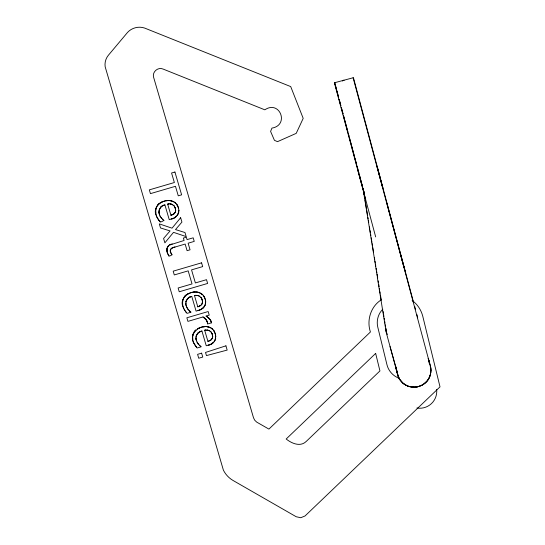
<?xml version="1.0" encoding="UTF-8"?>
<svg xmlns="http://www.w3.org/2000/svg" width="545" height="545" viewBox="0 0 545 545"><rect width="100%" height="100%" fill="white"/><g stroke="black" fill="none" stroke-linecap="round" stroke-linejoin="round"><path stroke-width="0.82" d="M404.22 384.123L407.715 386.003A19.552 19.443 8.6 0 0 409.704 386.637L415.651 387.107A19.695 19.695 0 0 0 417.715 386.766L422.055 385.124A19.681 19.674 -38 0 0 423.833 384.021L427.198 380.819A19.47 19.279 -46.7 0 0 428.418 379.122C430.809 375.192 431.558 370.293 430.359 365.838A4.782 2.126 -14.9 0 1 430.257 366.662A4.851 2.2 -14.9 0 0 430.359 365.838L430.822 368.291M430.918 370.9L430.863 368.938M178.835 210.697C178.958 208.456 178.522 214.171 178.726 212.059M205.669 302.182C205.799 299.941 205.363 305.656 205.567 303.545M214.737 332.164L213.906 330.713L215.554 334.596L215.582 338.82L215.725 338.166M156.381 215.65C150.945 205.99 167.124 195.015 175.872 203.367L174.632 202.331M183.222 307.135C177.779 297.475 193.966 286.5 202.713 294.852L201.473 293.816M193.38 341.756C192.187 339.923 192.038 332.212 195.921 329.923L194.715 331.128M167.288 252.553C166.893 252.049 166.164 246.64 168.834 245.604L168.071 246.326M175.667 210.465C175.81 208.96 175.374 212.693 175.565 211.351M202.508 301.95C202.651 300.445 202.215 304.178 202.399 302.836M212.666 336.572C212.809 335.066 212.373 338.799 212.557 337.457M159.494 214.655C157.668 212.366 159.937 205.329 164.917 204.913L169.243 219.655L173.085 218.422L172.179 218.77M170.292 250.455L170.299 250.829L170.387 249.787M430.461 374.197L430.605 373.543M155.707 209.553L156.095 207.917M182.548 301.038L182.936 299.403M192.705 335.659L193.094 334.024M166.879 248.97L167.104 248.023M159.038 210.527L159.317 209.45M186.158 300.935L185.879 302.012C186.322 299.055 189.026 297.107 191.758 296.391L196.084 311.141L199.926 309.907L199.02 310.248M196.316 335.55L196.036 336.633L196.793 334.541L198.291 332.804L197.447 333.622M178.12 213.967C179.176 212.114 176.233 217.053 177.411 215.159M204.961 305.452C206.017 303.599 203.074 308.538 204.252 306.644M215.118 340.073C216.174 338.22 213.231 343.159 214.41 341.265M175.102 212.53C175.837 211.426 173.903 214.205 174.638 213.19M201.943 304.015C202.672 302.911 200.744 305.691 201.48 304.675M212.1 338.636C212.829 337.532 210.901 340.312 211.637 339.29M170.803 248.983L171.566 248.322L171.28 248.534M382.781 309.274C378.107 313.791 376.261 320.835 377.774 327.116L386.991 364.843C388.428 370.661 392.7 375.628 398.245 377.917M157.716 205.022L158.922 203.816M184.557 296.507L185.763 295.301M160.455 207.516L161.293 206.698M187.296 299.001L188.134 298.183M175.94 216.74L176.485 216.242L173.91 218.048L174.659 217.639M202.774 308.225L203.326 307.727L200.751 309.533L201.5 309.124M212.931 342.846L213.483 342.349L210.908 344.154L211.658 343.745M173.732 214.022C174.877 213.279 171.614 215.323 172.956 214.512M200.574 305.507C201.718 304.764 198.455 306.808 199.797 305.997M210.731 340.128C211.876 339.385 208.612 341.429 209.954 340.618M381.296 299.818C370.743 306.413 366.465 320.371 370.423 331.994L268.917 429.099L256.681 422.096L254.713 420.209L253.507 417.77L153.533 77.015C152.191 71.776 158.084 66.81 163.023 69.031L264.822 109.817C279.776 99.694 289.668 125.139 271.941 128.109L270.592 131.413L274.435 140.317L277.507 141.659L296.214 133.368L303.197 118.374L290.71 86.587L144.691 28.081C138.75 26.01 131.842 27.741 127.585 32.373L108.339 55.311C105.73 58.465 104.551 62.702 105.158 66.749L223.389 470.144C225.507 474.429 228.88 478.047 233.008 480.452L296.214 516.742L300.745 517.723L305.03 515.972L440.013 386.855L422.736 316.134C421.115 309.935 417.45 304.178 412.129 300.533M364.332 194.728L363.352 190.668L377.433 277.194M160.394 202.781L162.117 201.909M172.186 247.975C171.123 248.411 174.237 247.192 172.901 247.703M187.228 294.266L188.958 293.387M199.116 328.008L197.385 328.88L201.098 327.307L205.049 326.618L203.128 326.83M162.321 205.996L163.527 205.397M189.163 297.481L190.369 296.882M200.526 331.503L199.32 332.103L201.916 331.013L206.242 345.762L210.084 344.529L209.178 344.869M170.946 244.412L169.795 244.964L184.094 240.481L183.386 238.063L186.356 237.198L187.064 239.609L193.182 237.818L194.238 241.401L188.114 243.199L190.055 249.801L187.085 250.673L185.15 244.071L173.835 247.396L174.393 247.226M164.917 204.913C158.227 205.349 158.302 214.737 160.53 216.835M171.512 215.159L172.029 214.955L170.953 215.357L167.656 204.109L168.725 203.946L168.201 204.007M191.758 296.391C186.642 296.582 184.735 304.294 186.335 306.14M198.353 306.644L198.871 306.44L197.794 306.842L194.497 295.594L197.937 295.581L197.488 295.485M201.916 331.013C196.799 331.203 194.892 338.908 196.493 340.761M208.51 341.265L209.028 341.061L207.952 341.463L204.654 330.209L205.724 330.045L205.199 330.113M172.295 243.942C166.15 244.174 166.32 252.573 168.092 254.467M170.953 215.357L173.957 213.851L175.238 212.284L175.667 210.145L174.965 207.318L175.17 207.822M197.794 306.842L200.798 305.336L202.079 303.769L202.508 301.63L201.807 298.803L202.011 299.307M207.952 341.463L210.956 339.951L212.237 338.384L212.666 336.251L211.964 333.424L212.168 333.928M171.198 219.083C177.963 218.123 181.09 209.886 176.907 204.607L177.738 206.058M198.039 310.568C204.804 309.601 207.931 301.365 203.748 296.092L204.579 297.543M208.197 345.189C219.165 343.82 217.264 327.061 206.868 326.68L208.578 327.007M175.006 247.048C171.58 246.953 169.141 250.789 170.674 252.512M159.971 221.665L160.155 221.897C162.117 222.169 163.943 219.928 164.004 220.541M168.712 255.619L168.494 255.244L168.936 255.993C170.428 256.354 172.2 254.236 172.097 254.842M203.66 317.326L204.239 317.735L203.033 316.945L187.923 321.38L186.867 317.79L208.17 311.542L209.219 315.133L206.044 316.059L207.713 317.183L206.044 316.059M210.867 320.841L210.615 320.303L211.365 322.872L207.638 323.962L207.563 323.417L207.584 323.778M386.807 202.951L403.913 267.084M167.656 204.109C169.059 203.142 173.072 204.777 172.84 204.852M194.497 295.594C195.873 294.62 200.015 296.344 199.674 296.337M204.654 330.209L208.095 330.202L207.645 330.107M195.042 295.492L195.566 295.431M166.13 200.724L168.051 200.519M192.971 292.209L194.892 292.004M169.72 203.905C169.549 202.958 175.286 206.153 174.489 206.439M196.077 295.397L196.561 295.39M206.719 330.011C205.54 329.487 210.97 331.142 209.832 330.958M169.87 200.574L171.58 200.901M196.711 292.059L198.421 292.386M170.646 204L171.096 204.096M171.546 204.232L171.982 204.402M198.823 295.887C197.978 294.961 202.331 298.571 201.33 297.924M208.98 330.508C208.136 329.582 212.489 333.193 211.487 332.545M203.033 316.945L206.446 320.133L206.099 319.615M206.93 316.631L210.309 319.779L209.934 319.261M190.641 311.883L190.907 312.231L186.996 313.382L185.436 311.359L185.668 311.672M200.798 346.504L201.064 346.852L197.154 348.003L195.594 345.973L195.825 346.293M190.845 312.026L189.251 310.664L189.51 310.916M201.003 346.647L199.409 345.285L199.668 345.537M163.807 220.405L162.41 219.179L162.669 219.431M211.63 328.431L212.87 329.473C202.774 320.412 187.085 333.806 194.17 343.684M163.146 219.873L161.034 217.605L161.3 217.952M189.987 311.359L187.875 309.09L188.141 309.437M200.144 345.98L198.033 343.704L198.298 344.059M397.632 374.749A4.592 2.051 -13.6 0 0 398.082 375.253A4.851 2.2 -14.9 0 1 397.571 374.626L399.608 379.3L403.123 383.305A16.895 16.725 15.2 0 0 411.741 386.998A16.97 16.97 -14.8 0 0 425.386 382.781M209.008 318.246L208.408 317.721L210.186 319.602L211.119 321.598M402.592 382.828L399.621 379.286L397.748 375.205M205.261 318.627C204.314 317.258 207.734 321.932 207.25 322.041M173.91 205.731C173.603 204.586 176.239 210.227 175.497 208.933M200.751 297.216C200.444 296.071 203.081 301.712 202.338 300.418M210.908 331.83C210.602 330.692 213.238 336.326 212.496 335.039M161.858 218.606C162.376 219.553 159.269 214.914 160.06 215.997M188.699 310.091C189.197 311.025 186.179 306.508 186.901 307.482M198.857 344.713C199.354 345.646 196.336 341.122 197.058 342.097M160.155 221.897L158.595 219.873L158.827 220.187M159.481 221.038L157.56 218.266L157.778 218.634M186.397 312.619L184.401 309.751L184.619 310.112M196.554 347.24L194.558 344.372L194.776 344.733M171.982 254.699L170.96 253.173L171.13 253.486M171.518 254.065L170.347 251.245L170.435 251.688M158.186 219.281C158.588 220.098 156.333 216.031 156.851 216.91M185.028 310.766C185.423 311.583 183.174 307.516 183.685 308.388M195.185 345.387C195.601 346.218 193.284 342.042 193.843 343.009M187.371 308.32C187.528 308.743 185.273 304.382 185.791 303.163L185.893 304.382M197.528 342.941C197.678 343.364 195.43 338.997 195.948 337.784L196.05 339.004M168.936 255.993L167.56 253.302L167.724 253.684M157.171 217.578C155.039 214.437 154.671 204.709 160.939 202.468C165.442 200.206 171.396 199.504 175.483 202.999C177.118 203.34 178.992 210.138 178.562 208.49M184.012 309.063C181.88 305.915 181.512 296.194 187.78 293.953C192.283 291.691 198.23 290.989 202.324 294.484C203.959 294.825 205.833 301.623 205.397 299.975M397.148 371.656L390.043 346.566M396.596 370.518L395.786 366.771L396.447 370.402M206.984 321.23L206.739 320.671L207.509 323.056M386.494 332.327L387.331 334.562M397.012 371.792L396.324 369.939A16.977 16.977 0 0 0 396.937 371.779M400.677 254.631L405.419 272.023M364.169 194.517L363.535 190.627L363.781 191.581A9.701 6.847 -9.5 0 1 363.685 191.302L363.535 190.627L363.781 191.581A9.681 6.84 -9.4 0 1 363.57 190.825M363.413 190.73L363.808 192.133M363.236 190.089L357.758 169.877M363.352 190.682L363.386 190.873A9.674 6.826 -8.9 0 0 363.61 191.629L364.251 194M376.493 164.856L382.883 188.25L377.705 168.46M413.526 302.284L353.433 77.683L334.371 82.792L375.669 236.918M414.684 306.263L415.501 309.649M416.884 314.485L417.695 317.83M353.112 77.772L430.305 365.858A16.977 16.977 0 0 1 419.459 386.289A16.977 16.977 0 0 1 398.306 376.936L386.351 332.906M336.456 89.264L334.698 82.704L338.615 97.507M336.892 90.906L338.649 97.46M340.843 105.662L339.092 99.101L340.816 105.723M341.286 107.297L343.043 113.857M343.479 115.499L347.873 131.89M348.316 133.532L348.977 135.991M349.413 137.633L350.074 140.092M350.51 141.734L351.171 144.193M351.607 145.828L352.268 148.288M352.71 149.93L354.468 156.49M354.904 158.125L356.662 164.685M357.104 166.327L358.862 172.881M359.298 174.523L362.595 186.819M363.031 188.461L363.692 190.92M341.252 107.365L343.016 113.939M343.459 115.588L351.164 144.343M351.6 145.985L357.765 168.998M357.99 169.815L358.971 173.48M359.162 174.196L359.925 177.057M364.646 195.73L365.661 199.518M396.712 370.695L398.872 378.748M429.242 361.614L429.119 361.158L429.31 363.679M429.358 362.078L430.23 365.361M360.102 177.738L360.463 179.094M360.824 180.456L362.207 185.688M396.569 370.859L397.441 374.143M362.391 186.39L363.018 188.781M207.427 322.688L207.577 323.601M363.515 190.702L363.876 192.113M211.249 322.095L211.365 322.872M363.386 190.873L363.406 190.968A9.701 6.84 -8.9 0 0 363.61 191.629M215.554 334.596L215.704 335.352M429.446 363.099L429.119 361.151L429.222 362.418M385.853 329.132L386.187 331.06M386.214 331.278L386.391 332.348A23.088 19.688 -14.5 0 0 386.684 333.308M386.078 330.447L385.833 328.955M364.632 197.345L364.864 198.762M365.095 200.185L365.443 202.324M365.675 203.755L366.492 208.796M366.731 210.234L367.548 215.309M367.902 217.482L368.141 218.94M368.372 220.391L368.727 222.564M369.435 226.918L369.782 229.098M370.021 230.549L370.375 232.729M370.607 234.18L370.845 235.631M371.2 237.811L371.431 239.262M371.67 240.72L371.901 242.171M372.14 243.629L372.494 245.809M372.726 247.267L373.55 252.355M374.374 257.451L374.728 259.638M374.967 261.096L375.205 262.547M375.437 264.005L375.791 266.192M376.145 268.378L376.377 269.836M376.615 271.287L376.854 272.745M377.086 274.203L377.44 276.39M377.644 277.637L377.726 278.154M378.169 280.9L378.434 282.555M378.707 284.211L379.109 286.697M379.375 288.353L379.64 290.008M379.913 291.664L380.178 293.319M380.444 294.974L381.248 299.948M383.121 311.542L383.394 313.198M383.66 314.853L383.925 316.509M384.191 318.164L384.463 319.82M384.729 321.475L384.995 323.13M385.267 324.793L385.533 326.448M386.235 331.353L386.391 332.348A24.198 20.615 -13.1 0 0 386.671 333.261M377.501 278.481L386.221 332.396M192.596 337.409L192.766 339.276M182.439 302.788L182.609 304.655M155.597 211.303L155.775 213.17M166.811 249.978L166.913 251.054M158.949 211.678L159.051 212.897M215.793 336.088L215.827 336.803M385.901 328.151L385.935 328.928M430.591 374.224A16.827 16.793 -39.1 0 1 425.502 382.897M430.829 371.561A16.452 15.567 -62.7 0 1 430.557 373.529M397.455 372.957A16.977 16.977 0 0 1 397.182 372.371M428.104 358.365A16.977 16.977 0 0 1 429.596 363.692M342.403 80.885A4.851 4.851 0 0 1 343.786 80.272M342.635 80.824A4.851 4.851 0 0 1 344.018 80.204M404.254 384.082A19.095 18.407 25.9 0 1 402.626 382.788M377.351 277.235A9.694 0.388 -9.1 0 1 377.297 277.187M429.29 361.103A16.977 16.977 0 0 1 429.583 362.405M436.681 389.491A16.977 16.977 0 0 1 416.925 407.994M180.64 217.714L172.043 228.178L159.317 223.893L160.509 227.96L170.074 230.93L163.589 238.451L164.876 242.845L173.514 232.34L186.179 236.598L184.987 232.524L175.504 229.588L181.928 222.101L180.64 217.714M375.655 353.412L286.173 439.004C291.636 443.412 300.384 447.261 306.276 441.389L379.933 370.927L375.655 353.412M225.923 345.83L205.526 352.438L206.453 355.592L227.17 350.088L225.923 345.83M174.925 172.016L171.566 173.003L174.366 182.527L149.337 189.871L150.44 193.639L175.47 186.301L178.263 195.825L181.621 194.838L174.925 172.016M201.575 262.833L173.187 271.165L174.291 274.939L188.189 270.858L192.024 283.925L178.126 287.998L179.237 291.773L207.618 283.448L206.514 279.674L195.383 282.937L191.547 269.877L202.679 266.607L201.575 262.833M201.616 353.16L197.59 354.345L198.734 358.229L202.76 357.05L201.616 353.16"/></g></svg>
